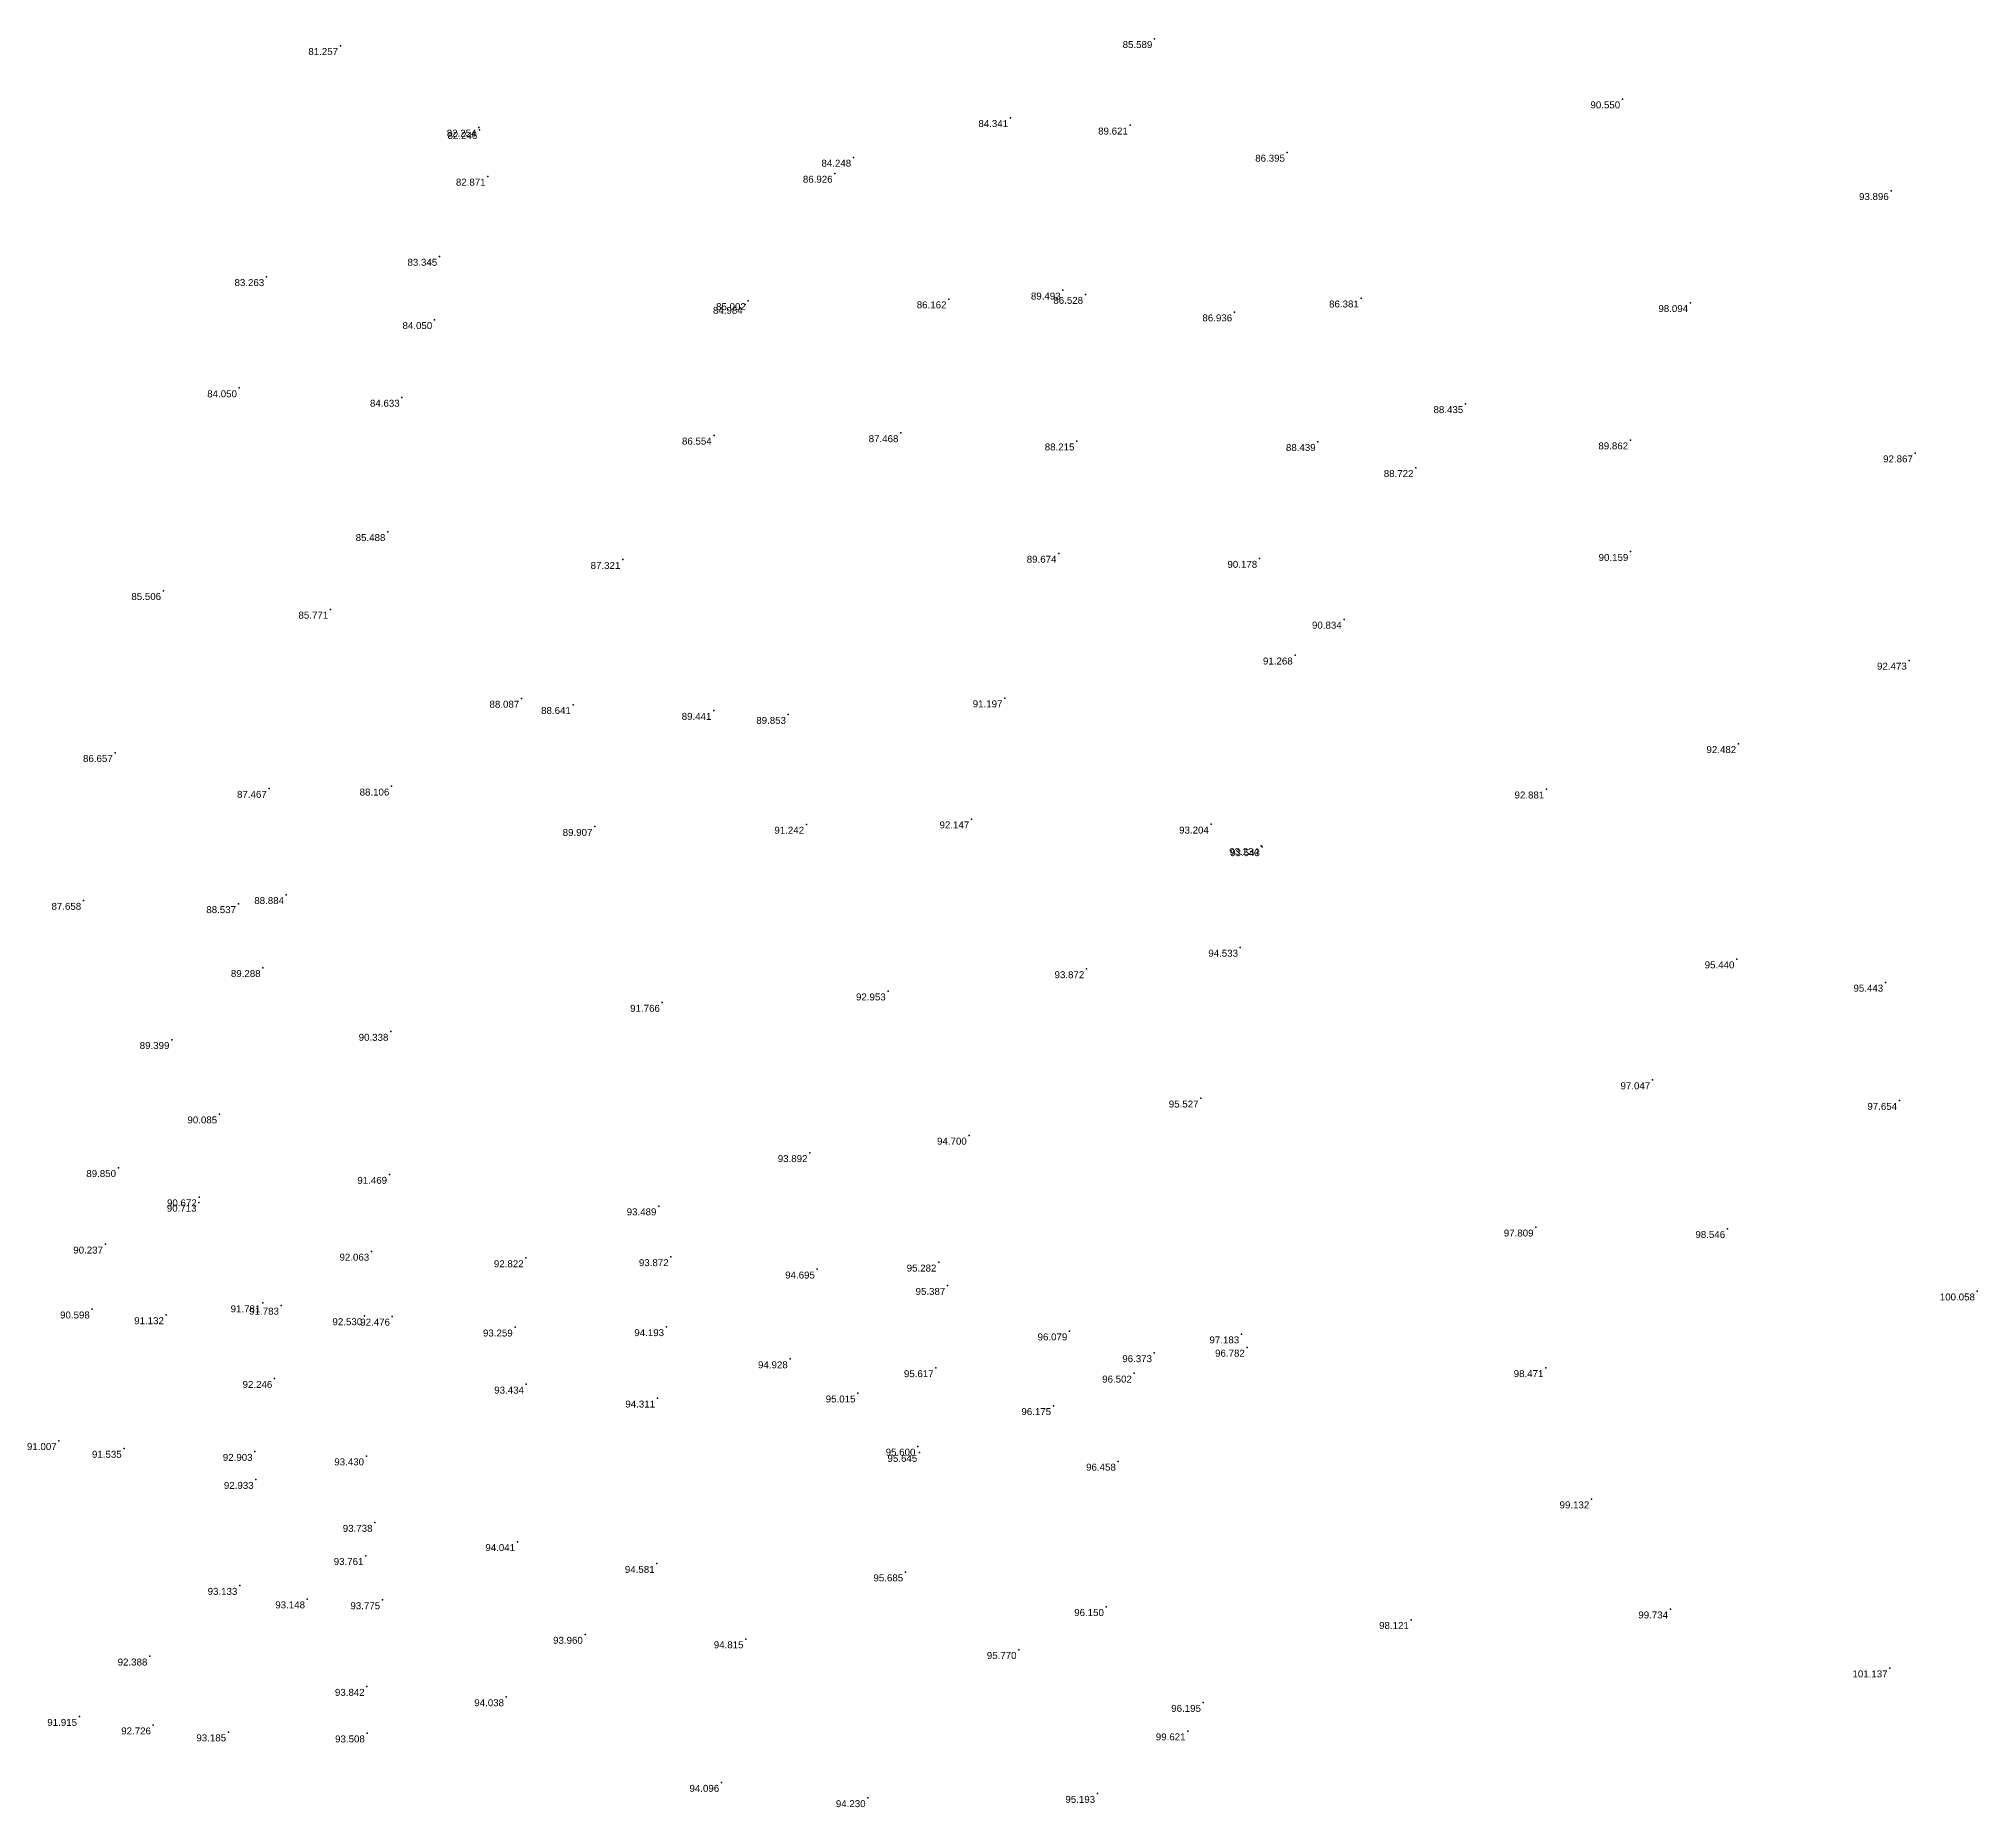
# Model space of a CAD drawing. Header units: millimetres. Extents: x 706139 to 707011, y 753722 to 954403.
# Drawn here: x 706450.9 to 706534.6, y 953959.1 to 954035.4 of the extents above; entities that cross this region are included whole.
import ezdxf
from ezdxf.enums import TextEntityAlignment as Align

# ---------------------------------------------------------------- set-up
doc = ezdxf.new("R2010")
doc.units = ezdxf.units.MM
doc.linetypes.add('SOLID_LINE', pattern=[0])
doc.layers.add('Height', color=7, linetype='Continuous')
doc.styles.get("Standard").update_dxf_attribs({"font": 'arial.ttf'})

msp = doc.modelspace()

# ---------------------------------------------------------------- linework, layer by layer
at = {"color": 0, "linetype": 'SOLID_LINE'}
for p in [(706463.9338, 954035.0725, 81.2575), (706463.9338, 954035.0725, 81.2575), (706463.9338, 954035.0725, 81.2575), (706499.0636, 954035.374, 85.5892), (706499.0636, 954035.374, 85.5892), (706499.0636, 954035.374, 85.5892), (706519.2466, 954032.7719, 90.5496), (706519.2466, 954032.7719, 90.5496), (706519.2466, 954032.7719, 90.5496), (706492.8416, 954031.9642, 84.3406), (706492.8416, 954031.9642, 84.3406), (706492.8416, 954031.9642, 84.3406), (706469.9053, 954031.5528, 82.2544), (706469.9053, 954031.5528, 82.2544), (706469.9053, 954031.5528, 82.2544), (706469.9392, 954031.4506, 82.2457), (706469.9392, 954031.4506, 82.2457), (706469.9392, 954031.4506, 82.2457), (706498.0067, 954031.642, 89.6215), (706498.0067, 954031.642, 89.6215), (706498.0067, 954031.642, 89.6215), (706486.0703, 954030.2553, 84.2478), (706486.0703, 954030.2553, 84.2478), (706486.0703, 954030.2553, 84.2478), (706504.7832, 954030.4714, 86.3955), (706504.7832, 954030.4714, 86.3955), (706504.7832, 954030.4714, 86.3955), (706470.299, 954029.4375, 82.8708), (706470.299, 954029.4375, 82.8708), (706470.299, 954029.4375, 82.8708), (706485.2694, 954029.5639, 86.9257), (706485.2694, 954029.5639, 86.9257), (706485.2694, 954029.5639, 86.9257), (706530.8328, 954028.8176, 93.8961), (706530.8328, 954028.8176, 93.8961), (706530.8328, 954028.8176, 93.8961), (706468.2111, 954025.981, 83.3453), (706468.2111, 954025.981, 83.3453), (706468.2111, 954025.981, 83.3453), (706460.7495, 954025.1052, 83.2629), (706460.7495, 954025.1052, 83.2629), (706460.7495, 954025.1052, 83.2629), (706490.182, 954024.1441, 86.1617), (706490.182, 954024.1441, 86.1617), (706490.182, 954024.1441, 86.1617), (706495.1057, 954024.5233, 89.4928), (706495.1057, 954024.5233, 89.4928), (706495.1057, 954024.5233, 89.4928), (706496.0748, 954024.3389, 86.5278), (706496.0748, 954024.3389, 86.5278), (706496.0748, 954024.3389, 86.5278), (706507.9696, 954024.1824, 86.3813), (706507.9696, 954024.1824, 86.3813), (706507.9696, 954024.1824, 86.3813), (706481.3911, 954023.9072, 84.9841), (706481.3911, 954023.9072, 84.9841), (706481.3911, 954023.9072, 84.9841), (706481.524, 954024.0682, 85.002), (706481.524, 954024.0682, 85.002), (706481.524, 954024.0682, 85.002), (706502.5063, 954023.5821, 86.9355), (706502.5063, 954023.5821, 86.9355), (706502.5063, 954023.5821, 86.9355), (706522.1763, 954023.9849, 98.0945), (706522.1763, 954023.9849, 98.0945), (706522.1763, 954023.9849, 98.0945), (706467.9971, 954023.2519, 84.0502), (706467.9971, 954023.2519, 84.0502), (706467.9971, 954023.2519, 84.0502), (706459.5719, 954020.3085, 84.0496), (706459.5719, 954020.3085, 84.0496), (706459.5719, 954020.3085, 84.0496), (706466.5922, 954019.8997, 84.6327), (706466.5922, 954019.8997, 84.6327), (706466.5922, 954019.8997, 84.6327), (706512.4761, 954019.6246, 88.435), (706512.4761, 954019.6246, 88.435), (706512.4761, 954019.6246, 88.435), (706488.1079, 954018.3722, 87.4676), (706488.1079, 954018.3722, 87.4676), (706488.1079, 954018.3722, 87.4676), (706480.0529, 954018.2658, 86.5543), (706480.0529, 954018.2658, 86.5543), (706480.0529, 954018.2658, 86.5543), (706495.7041, 954018.0144, 88.2153), (706495.7041, 954018.0144, 88.2153), (706495.7041, 954018.0144, 88.2153), (706506.1084, 954017.9908, 88.4385), (706506.1084, 954017.9908, 88.4385), (706506.1084, 954017.9908, 88.4385), (706519.5886, 954018.0594, 89.8623), (706519.5886, 954018.0594, 89.8623), (706519.5886, 954018.0594, 89.8623), (706531.8731, 954017.4987, 92.8673), (706531.8731, 954017.4987, 92.8673), (706531.8731, 954017.4987, 92.8673), (706510.329, 954016.8665, 88.7222), (706510.329, 954016.8665, 88.7222), (706510.329, 954016.8665, 88.7222), (706465.9754, 954014.104, 85.4883), (706465.9754, 954014.104, 85.4883), (706465.9754, 954014.104, 85.4883), (706476.1128, 954012.9033, 87.3209), (706476.1128, 954012.9033, 87.3209), (706476.1128, 954012.9033, 87.3209), (706494.9265, 954013.17, 89.6745), (706494.9265, 954013.17, 89.6745), (706494.9265, 954013.17, 89.6745), (706503.5862, 954012.9502, 90.1784), (706503.5862, 954012.9502, 90.1784), (706503.5862, 954012.9502, 90.1784), (706519.5983, 954013.2476, 90.1594), (706519.5983, 954013.2476, 90.1594), (706519.5983, 954013.2476, 90.1594), (706456.2986, 954011.5647, 85.5064), (706456.2986, 954011.5647, 85.5064), (706456.2986, 954011.5647, 85.5064), (706463.5082, 954010.758, 85.7707), (706463.5082, 954010.758, 85.7707), (706463.5082, 954010.758, 85.7707), (706507.232, 954010.3247, 90.8343), (706507.232, 954010.3247, 90.8343), (706507.232, 954010.3247, 90.8343), (706505.1185, 954008.7797, 91.2682), (706505.1185, 954008.7797, 91.2682), (706505.1185, 954008.7797, 91.2682), (706531.6103, 954008.555, 92.4727), (706531.6103, 954008.555, 92.4727), (706531.6103, 954008.555, 92.4727), (706471.7506, 954006.916, 88.0874), (706471.7506, 954006.916, 88.0874), (706471.7506, 954006.916, 88.0874), (706473.9766, 954006.6463, 88.641), (706473.9766, 954006.6463, 88.641), (706473.9766, 954006.6463, 88.641), (706492.596, 954006.9328, 91.1965), (706492.596, 954006.9328, 91.1965), (706492.596, 954006.9328, 91.1965), (706480.0406, 954006.3922, 89.4408), (706480.0406, 954006.3922, 89.4408), (706480.0406, 954006.3922, 89.4408), (706483.2582, 954006.218, 89.8525), (706483.2582, 954006.218, 89.8525), (706483.2582, 954006.218, 89.8525), (706524.2519, 954004.9593, 92.4819), (706524.2519, 954004.9593, 92.4819), (706524.2519, 954004.9593, 92.4819), (706454.2138, 954004.5734, 86.6572), (706454.2138, 954004.5734, 86.6572), (706454.2138, 954004.5734, 86.6572), (706460.8587, 954003.0269, 87.4666), (706460.8587, 954003.0269, 87.4666), (706460.8587, 954003.0269, 87.4666), (706466.1457, 954003.127, 88.1065), (706466.1457, 954003.127, 88.1065), (706466.1457, 954003.127, 88.1065), (706515.9703, 954002.9997, 92.8814), (706515.9703, 954002.9997, 92.8814), (706515.9703, 954002.9997, 92.8814), (706491.1638, 954001.71, 92.1472), (706491.1638, 954001.71, 92.1472), (706491.1638, 954001.71, 92.1472), (706474.9062, 954001.3853, 89.9075), (706474.9062, 954001.3853, 89.9075), (706474.9062, 954001.3853, 89.9075), (706484.0392, 954001.4789, 91.2415), (706484.0392, 954001.4789, 91.2415), (706484.0392, 954001.4789, 91.2415), (706501.4991, 954001.4857, 93.2035), (706501.4991, 954001.4857, 93.2035), (706501.4991, 954001.4857, 93.2035), (706503.663, 954000.5581, 93.2339), (706503.663, 954000.5581, 93.2339), (706503.663, 954000.5581, 93.2339), (706503.7032, 954000.5124, 93.5427), (706503.7032, 954000.5124, 93.5427), (706503.7032, 954000.5124, 93.5427), (706461.6025, 953998.4458, 88.8841), (706461.6025, 953998.4458, 88.8841), (706461.6025, 953998.4458, 88.8841), (706452.8519, 953998.1967, 87.658), (706452.8519, 953998.1967, 87.658), (706452.8519, 953998.1967, 87.658), (706459.532, 953998.0549, 88.5371), (706459.532, 953998.0549, 88.5371), (706459.532, 953998.0549, 88.5371), (706502.7595, 953996.173, 94.5329), (706502.7595, 953996.173, 94.5329), (706502.7595, 953996.173, 94.5329), (706460.5926, 953995.2979, 89.2881), (706460.5926, 953995.2979, 89.2881), (706460.5926, 953995.2979, 89.2881), (706496.1262, 953995.2475, 93.8723), (706496.1262, 953995.2475, 93.8723), (706496.1262, 953995.2475, 93.8723), (706524.1743, 953995.6728, 95.4401), (706524.1743, 953995.6728, 95.4401), (706524.1743, 953995.6728, 95.4401), (706487.5615, 953994.2873, 92.9525), (706487.5615, 953994.2873, 92.9525), (706487.5615, 953994.2873, 92.9525), (706530.5926, 953994.6661, 95.4428), (706530.5926, 953994.6661, 95.4428), (706530.5926, 953994.6661, 95.4428), (706477.8178, 953993.7981, 91.7661), (706477.8178, 953993.7981, 91.7661), (706477.8178, 953993.7981, 91.7661), (706466.1051, 953992.5459, 90.338), (706466.1051, 953992.5459, 90.338), (706466.1051, 953992.5459, 90.338), (706456.659, 953992.1936, 89.3992), (706456.659, 953992.1936, 89.3992), (706456.659, 953992.1936, 89.3992), (706520.5422, 953990.4555, 97.0472), (706520.5422, 953990.4555, 97.0472), (706520.5422, 953990.4555, 97.0472), (706501.0563, 953989.6691, 95.527), (706501.0563, 953989.6691, 95.527), (706501.0563, 953989.6691, 95.527), (706531.1933, 953989.5677, 97.6537), (706531.1933, 953989.5677, 97.6537), (706531.1933, 953989.5677, 97.6537), (706458.7177, 953988.9825, 90.0845), (706458.7177, 953988.9825, 90.0845), (706458.7177, 953988.9825, 90.0845), (706491.0576, 953988.0661, 94.6998), (706491.0576, 953988.0661, 94.6998), (706491.0576, 953988.0661, 94.6998), (706454.3552, 953986.6693, 89.8498), (706454.3552, 953986.6693, 89.8498), (706454.3552, 953986.6693, 89.8498), (706484.186, 953987.3127, 93.8916), (706484.186, 953987.3127, 93.8916), (706484.186, 953987.3127, 93.8916), (706466.0484, 953986.3758, 91.4685), (706466.0484, 953986.3758, 91.4685), (706466.0484, 953986.3758, 91.4685), (706457.8285, 953985.1758, 90.713), (706457.8285, 953985.1758, 90.713), (706457.8285, 953985.1758, 90.713), (706457.8371, 953985.4037, 90.6718), (706457.8371, 953985.4037, 90.6718), (706457.8371, 953985.4037, 90.6718), (706477.6675, 953985.0168, 93.489), (706477.6675, 953985.0168, 93.489), (706477.6675, 953985.0168, 93.489), (706515.5077, 953984.1036, 97.8088), (706515.5077, 953984.1036, 97.8088), (706515.5077, 953984.1036, 97.8088), (706523.7739, 953984.0399, 98.546), (706523.7739, 953984.0399, 98.546), (706523.7739, 953984.0399, 98.546), (706453.7942, 953983.3678, 90.2371), (706453.7942, 953983.3678, 90.2371), (706453.7942, 953983.3678, 90.2371), (706465.2777, 953983.0623, 92.0629), (706465.2777, 953983.0623, 92.0629), (706465.2777, 953983.0623, 92.0629), (706471.9393, 953982.7768, 92.8216), (706471.9393, 953982.7768, 92.8216), (706471.9393, 953982.7768, 92.8216), (706478.1957, 953982.8249, 93.872), (706478.1957, 953982.8249, 93.872), (706478.1957, 953982.8249, 93.872), (706489.7472, 953982.5918, 95.282), (706489.7472, 953982.5918, 95.282), (706489.7472, 953982.5918, 95.282), (706484.5046, 953982.2898, 94.6945), (706484.5046, 953982.2898, 94.6945), (706484.5046, 953982.2898, 94.6945), (706490.1305, 953981.585, 95.3871), (706490.1305, 953981.585, 95.3871), (706490.1305, 953981.585, 95.3871), (706460.5819, 953980.8354, 91.7813), (706460.5819, 953980.8354, 91.7813), (706460.5819, 953980.8354, 91.7813), (706461.3826, 953980.7337, 91.7834), (706461.3826, 953980.7337, 91.7834), (706461.3826, 953980.7337, 91.7834), (706534.5503, 953981.3446, 100.0582), (706534.5503, 953981.3446, 100.0582), (706534.5503, 953981.3446, 100.0582), (706453.2234, 953980.5672, 90.5982), (706453.2234, 953980.5672, 90.5982), (706453.2234, 953980.5672, 90.5982), (706456.4201, 953980.3209, 91.1324), (706456.4201, 953980.3209, 91.1324), (706456.4201, 953980.3209, 91.1324), (706464.9759, 953980.2777, 92.5302), (706464.9759, 953980.2777, 92.5302), (706464.9759, 953980.2777, 92.5302), (706466.1742, 953980.2574, 92.4756), (706466.1742, 953980.2574, 92.4756), (706466.1742, 953980.2574, 92.4756), (706471.4683, 953979.79, 93.2593), (706471.4683, 953979.79, 93.2593), (706471.4683, 953979.79, 93.2593), (706477.9976, 953979.8057, 94.1926), (706477.9976, 953979.8057, 94.1926), (706477.9976, 953979.8057, 94.1926), (706495.3942, 953979.6223, 96.0787), (706495.3942, 953979.6223, 96.0787), (706495.3942, 953979.6223, 96.0787), (706502.8112, 953979.4921, 97.1831), (706502.8112, 953979.4921, 97.1831), (706502.8112, 953979.4921, 97.1831), (706483.3347, 953978.4191, 94.9279), (706483.3347, 953978.4191, 94.9279), (706483.3347, 953978.4191, 94.9279), (706499.0486, 953978.6823, 96.373), (706499.0486, 953978.6823, 96.373), (706499.0486, 953978.6823, 96.373), (706503.0528, 953978.9183, 96.7825), (706503.0528, 953978.9183, 96.7825), (706503.0528, 953978.9183, 96.7825), (706461.0979, 953977.5712, 92.2464), (706461.0979, 953977.5712, 92.2464), (706461.0979, 953977.5712, 92.2464), (706471.9545, 953977.3263, 93.4336), (706471.9545, 953977.3263, 93.4336), (706471.9545, 953977.3263, 93.4336), (706489.6279, 953978.0353, 95.6168), (706489.6279, 953978.0353, 95.6168), (706489.6279, 953978.0353, 95.6168), (706498.1819, 953977.801, 96.5025), (706498.1819, 953977.801, 96.5025), (706498.1819, 953977.801, 96.5025), (706515.936, 953978.039, 98.471), (706515.936, 953978.039, 98.471), (706477.6108, 953976.7248, 94.3112), (706477.6108, 953976.7248, 94.3112), (706477.6108, 953976.7248, 94.3112), (706486.2551, 953976.9441, 95.0149), (706486.2551, 953976.9441, 95.0149), (706486.2551, 953976.9441, 95.0149), (706494.6963, 953976.3997, 96.1749), (706494.6963, 953976.3997, 96.1749), (706494.6963, 953976.3997, 96.1749), (706451.7951, 953974.8931, 91.0073), (706451.7951, 953974.8931, 91.0073), (706451.7951, 953974.8931, 91.0073), (706454.5997, 953974.5576, 91.5348), (706454.5997, 953974.5576, 91.5348), (706454.5997, 953974.5576, 91.5348), (706460.2446, 953974.425, 92.9034), (706460.2446, 953974.425, 92.9034), (706460.2446, 953974.425, 92.9034), (706465.0546, 953974.2315, 93.4296), (706465.0546, 953974.2315, 93.4296), (706465.0546, 953974.2315, 93.4296), (706488.8413, 953974.6496, 95.5997), (706488.8413, 953974.6496, 95.5997), (706488.8413, 953974.6496, 95.5997), (706488.9201, 953974.3819, 95.6451), (706488.9201, 953974.3819, 95.6451), (706488.9201, 953974.3819, 95.6451), (706497.4886, 953974.0027, 96.4579), (706497.4886, 953974.0027, 96.4579), (706497.4886, 953974.0027, 96.4579), (706460.2914, 953973.216, 92.933), (706460.2914, 953973.216, 92.933), (706460.2914, 953973.216, 92.933), (706517.914, 953972.375, 99.132), (706517.914, 953972.375, 99.132), (706465.4197, 953971.3635, 93.7376), (706465.4197, 953971.3635, 93.7376), (706465.4197, 953971.3635, 93.7376), (706465.029, 953969.9336, 93.7607), (706465.029, 953969.9336, 93.7607), (706465.029, 953969.9336, 93.7607), (706471.5699, 953970.5324, 94.0409), (706471.5699, 953970.5324, 94.0409), (706471.5699, 953970.5324, 94.0409), (706477.5906, 953969.5927, 94.5811), (706477.5906, 953969.5927, 94.5811), (706477.5906, 953969.5927, 94.5811), (706488.3133, 953969.2269, 95.6845), (706488.3133, 953969.2269, 95.6845), (706488.3133, 953969.2269, 95.6845), (706459.5898, 953968.6454, 93.1333), (706459.5898, 953968.6454, 93.1333), (706459.5898, 953968.6454, 93.1333), (706462.5086, 953968.0623, 93.1477), (706462.5086, 953968.0623, 93.1477), (706462.5086, 953968.0623, 93.1477), (706465.7505, 953968.0244, 93.7755), (706465.7505, 953968.0244, 93.7755), (706465.7505, 953968.0244, 93.7755), (706496.9745, 953967.7319, 96.1505), (706496.9745, 953967.7319, 96.1505), (706496.9745, 953967.7319, 96.1505), (706521.3126, 953967.6272, 99.7337), (706521.3126, 953967.6272, 99.7337), (706521.3126, 953967.6272, 99.7337), (706474.4927, 953966.533, 93.9595), (706474.4927, 953966.533, 93.9595), (706474.4927, 953966.533, 93.9595), (706510.1288, 953967.1731, 98.1212), (706510.1288, 953967.1731, 98.1212), (706510.1288, 953967.1731, 98.1212), (706481.4253, 953966.3391, 94.8154), (706481.4253, 953966.3391, 94.8154), (706481.4253, 953966.3391, 94.8154), (706493.2048, 953965.8788, 95.7699), (706493.2048, 953965.8788, 95.7699), (706493.2048, 953965.8788, 95.7699), (706455.7078, 953965.596, 92.3883), (706455.7078, 953965.596, 92.3883), (706455.7078, 953965.596, 92.3883), (706530.7822, 953965.0834, 101.1371), (706530.7822, 953965.0834, 101.1371), (706530.7822, 953965.0834, 101.1371), (706465.081, 953964.2877, 93.8423), (706465.081, 953964.2877, 93.8423), (706465.081, 953964.2877, 93.8423), (706471.0916, 953963.8406, 94.0378), (706471.0916, 953963.8406, 94.0378), (706471.0916, 953963.8406, 94.0378), (706501.1608, 953963.5966, 96.1954), (706501.1608, 953963.5966, 96.1954), (706501.1608, 953963.5966, 96.1954), (706452.6729, 953962.9918, 91.9148), (706452.6729, 953962.9918, 91.9148), (706452.6729, 953962.9918, 91.9148), (706455.8618, 953962.6232, 92.7263), (706455.8618, 953962.6232, 92.7263), (706455.8618, 953962.6232, 92.7263), (706459.1044, 953962.3236, 93.1851), (706459.1044, 953962.3236, 93.1851), (706459.1044, 953962.3236, 93.1851), (706465.0887, 953962.2775, 93.5084), (706465.0887, 953962.2775, 93.5084), (706465.0887, 953962.2775, 93.5084), (706500.4949, 953962.3671, 99.6207), (706500.4949, 953962.3671, 99.6207), (706500.4949, 953962.3671, 99.6207), (706480.3764, 953960.1459, 94.0956), (706480.3764, 953960.1459, 94.0956), (706480.3764, 953960.1459, 94.0956), (706486.6927, 953959.4863, 94.2298), (706486.6927, 953959.4863, 94.2298), (706486.6927, 953959.4863, 94.2298), (706496.5939, 953959.6715, 95.1926), (706496.5939, 953959.6715, 95.1926), (706496.5939, 953959.6715, 95.1926)]:
    msp.add_point(p, dxfattribs=at)

# ---------------------------------------------------------------- texts
at = {"layer": 'Height', "color": 4, "linetype": 'SOLID_LINE'}
for s, p in [('85.589', (706498.9636, 954035.274, 85.5892)), ('85.589', (706498.9636, 954035.274, 85.5892)), ('85.589', (706498.9636, 954035.274, 85.5892)), ('81.257', (706463.8338, 954034.9725, 81.2575)), ('81.257', (706463.8338, 954034.9725, 81.2575)), ('81.257', (706463.8338, 954034.9725, 81.2575)), ('90.550', (706519.1466, 954032.6719, 90.5496)), ('90.550', (706519.1466, 954032.6719, 90.5496)), ('90.550', (706519.1466, 954032.6719, 90.5496)), ('84.341', (706492.7416, 954031.8642, 84.3406)), ('84.341', (706492.7416, 954031.8642, 84.3406)), ('84.341', (706492.7416, 954031.8642, 84.3406)), ('82.254', (706469.8053, 954031.4528, 82.2544)), ('82.254', (706469.8053, 954031.4528, 82.2544)), ('82.254', (706469.8053, 954031.4528, 82.2544)), ('82.246', (706469.8392, 954031.3506, 82.2457)), ('82.246', (706469.8392, 954031.3506, 82.2457)), ('82.246', (706469.8392, 954031.3506, 82.2457)), ('89.621', (706497.9067, 954031.542, 89.6215)), ('89.621', (706497.9067, 954031.542, 89.6215)), ('89.621', (706497.9067, 954031.542, 89.6215)), ('84.248', (706485.9703, 954030.1553, 84.2478)), ('84.248', (706485.9703, 954030.1553, 84.2478)), ('84.248', (706485.9703, 954030.1553, 84.2478)), ('86.395', (706504.6832, 954030.3714, 86.3955)), ('86.395', (706504.6832, 954030.3714, 86.3955)), ('86.395', (706504.6832, 954030.3714, 86.3955)), ('82.871', (706470.199, 954029.3375, 82.8708)), ('82.871', (706470.199, 954029.3375, 82.8708)), ('82.871', (706470.199, 954029.3375, 82.8708)), ('86.926', (706485.1694, 954029.4639, 86.9257)), ('86.926', (706485.1694, 954029.4639, 86.9257)), ('86.926', (706485.1694, 954029.4639, 86.9257)), ('93.896', (706530.7328, 954028.7176, 93.8961)), ('93.896', (706530.7328, 954028.7176, 93.8961)), ('93.896', (706530.7328, 954028.7176, 93.8961)), ('83.345', (706468.1111, 954025.881, 83.3453)), ('83.345', (706468.1111, 954025.881, 83.3453)), ('83.345', (706468.1111, 954025.881, 83.3453)), ('83.263', (706460.6495, 954025.0052, 83.2629)), ('83.263', (706460.6495, 954025.0052, 83.2629)), ('83.263', (706460.6495, 954025.0052, 83.2629)), ('89.493', (706495.0057, 954024.4233, 89.4928)), ('89.493', (706495.0057, 954024.4233, 89.4928)), ('89.493', (706495.0057, 954024.4233, 89.4928)), ('86.528', (706495.9748, 954024.2389, 86.5278)), ('86.528', (706495.9748, 954024.2389, 86.5278)), ('86.528', (706495.9748, 954024.2389, 86.5278)), ('84.984', (706481.2911, 954023.8072, 84.9841)), ('84.984', (706481.2911, 954023.8072, 84.9841)), ('84.984', (706481.2911, 954023.8072, 84.9841)), ('85.002', (706481.424, 954023.9682, 85.002)), ('85.002', (706481.424, 954023.9682, 85.002)), ('85.002', (706481.424, 954023.9682, 85.002)), ('86.162', (706490.082, 954024.0441, 86.1617)), ('86.162', (706490.082, 954024.0441, 86.1617)), ('86.162', (706490.082, 954024.0441, 86.1617)), ('86.936', (706502.4063, 954023.4821, 86.9355)), ('86.936', (706502.4063, 954023.4821, 86.9355)), ('86.936', (706502.4063, 954023.4821, 86.9355)), ('86.381', (706507.8696, 954024.0824, 86.3813)), ('86.381', (706507.8696, 954024.0824, 86.3813)), ('86.381', (706507.8696, 954024.0824, 86.3813)), ('98.094', (706522.0763, 954023.8849, 98.0945)), ('98.094', (706522.0763, 954023.8849, 98.0945)), ('98.094', (706522.0763, 954023.8849, 98.0945)), ('84.050', (706467.8971, 954023.1519, 84.0502)), ('84.050', (706467.8971, 954023.1519, 84.0502)), ('84.050', (706467.8971, 954023.1519, 84.0502)), ('84.050', (706459.4719, 954020.2085, 84.0496)), ('84.050', (706459.4719, 954020.2085, 84.0496)), ('84.050', (706459.4719, 954020.2085, 84.0496)), ('84.633', (706466.4922, 954019.7997, 84.6327)), ('84.633', (706466.4922, 954019.7997, 84.6327)), ('84.633', (706466.4922, 954019.7997, 84.6327)), ('88.435', (706512.3761, 954019.5246, 88.435)), ('88.435', (706512.3761, 954019.5246, 88.435)), ('88.435', (706512.3761, 954019.5246, 88.435)), ('86.554', (706479.9529, 954018.1658, 86.5543)), ('86.554', (706479.9529, 954018.1658, 86.5543)), ('86.554', (706479.9529, 954018.1658, 86.5543)), ('87.468', (706488.0079, 954018.2722, 87.4676)), ('87.468', (706488.0079, 954018.2722, 87.4676)), ('87.468', (706488.0079, 954018.2722, 87.4676)), ('88.215', (706495.6041, 954017.9144, 88.2153)), ('88.215', (706495.6041, 954017.9144, 88.2153)), ('88.215', (706495.6041, 954017.9144, 88.2153)), ('88.439', (706506.0084, 954017.8908, 88.4385)), ('88.439', (706506.0084, 954017.8908, 88.4385)), ('88.439', (706506.0084, 954017.8908, 88.4385)), ('89.862', (706519.4886, 954017.9594, 89.8623)), ('89.862', (706519.4886, 954017.9594, 89.8623)), ('89.862', (706519.4886, 954017.9594, 89.8623)), ('88.722', (706510.229, 954016.7665, 88.7222)), ('88.722', (706510.229, 954016.7665, 88.7222)), ('88.722', (706510.229, 954016.7665, 88.7222)), ('92.867', (706531.7731, 954017.3987, 92.8673)), ('92.867', (706531.7731, 954017.3987, 92.8673)), ('92.867', (706531.7731, 954017.3987, 92.8673)), ('85.488', (706465.8754, 954014.004, 85.4883)), ('85.488', (706465.8754, 954014.004, 85.4883)), ('85.488', (706465.8754, 954014.004, 85.4883)), ('87.321', (706476.0128, 954012.8033, 87.3209)), ('87.321', (706476.0128, 954012.8033, 87.3209)), ('87.321', (706476.0128, 954012.8033, 87.3209)), ('89.674', (706494.8265, 954013.07, 89.6745)), ('89.674', (706494.8265, 954013.07, 89.6745)), ('89.674', (706494.8265, 954013.07, 89.6745)), ('90.178', (706503.4862, 954012.8502, 90.1784)), ('90.178', (706503.4862, 954012.8502, 90.1784)), ('90.178', (706503.4862, 954012.8502, 90.1784)), ('90.159', (706519.4983, 954013.1476, 90.1594)), ('90.159', (706519.4983, 954013.1476, 90.1594)), ('90.159', (706519.4983, 954013.1476, 90.1594)), ('85.506', (706456.1986, 954011.4647, 85.5064)), ('85.506', (706456.1986, 954011.4647, 85.5064)), ('85.506', (706456.1986, 954011.4647, 85.5064)), ('85.771', (706463.4082, 954010.658, 85.7707)), ('85.771', (706463.4082, 954010.658, 85.7707)), ('85.771', (706463.4082, 954010.658, 85.7707)), ('90.834', (706507.132, 954010.2247, 90.8343)), ('90.834', (706507.132, 954010.2247, 90.8343)), ('90.834', (706507.132, 954010.2247, 90.8343)), ('91.268', (706505.0185, 954008.6797, 91.2682)), ('91.268', (706505.0185, 954008.6797, 91.2682)), ('91.268', (706505.0185, 954008.6797, 91.2682)), ('92.473', (706531.5103, 954008.455, 92.4727)), ('92.473', (706531.5103, 954008.455, 92.4727)), ('92.473', (706531.5103, 954008.455, 92.4727)), ('88.087', (706471.6506, 954006.816, 88.0874)), ('88.087', (706471.6506, 954006.816, 88.0874)), ('88.087', (706471.6506, 954006.816, 88.0874)), ('91.197', (706492.496, 954006.8328, 91.1965)), ('91.197', (706492.496, 954006.8328, 91.1965)), ('91.197', (706492.496, 954006.8328, 91.1965)), ('88.641', (706473.8766, 954006.5463, 88.641)), ('88.641', (706473.8766, 954006.5463, 88.641)), ('88.641', (706473.8766, 954006.5463, 88.641)), ('89.441', (706479.9406, 954006.2922, 89.4408)), ('89.441', (706479.9406, 954006.2922, 89.4408)), ('89.441', (706479.9406, 954006.2922, 89.4408)), ('89.853', (706483.1582, 954006.118, 89.8525)), ('89.853', (706483.1582, 954006.118, 89.8525)), ('89.853', (706483.1582, 954006.118, 89.8525)), ('86.657', (706454.1138, 954004.4734, 86.6572)), ('86.657', (706454.1138, 954004.4734, 86.6572)), ('86.657', (706454.1138, 954004.4734, 86.6572)), ('92.482', (706524.1519, 954004.8593, 92.4819)), ('92.482', (706524.1519, 954004.8593, 92.4819)), ('92.482', (706524.1519, 954004.8593, 92.4819)), ('87.467', (706460.7587, 954002.9269, 87.4666)), ('87.467', (706460.7587, 954002.9269, 87.4666)), ('87.467', (706460.7587, 954002.9269, 87.4666)), ('88.106', (706466.0457, 954003.027, 88.1065)), ('88.106', (706466.0457, 954003.027, 88.1065)), ('88.106', (706466.0457, 954003.027, 88.1065)), ('92.881', (706515.8703, 954002.8997, 92.8814)), ('92.881', (706515.8703, 954002.8997, 92.8814)), ('92.881', (706515.8703, 954002.8997, 92.8814)), ('92.147', (706491.0638, 954001.61, 92.1472)), ('92.147', (706491.0638, 954001.61, 92.1472)), ('92.147', (706491.0638, 954001.61, 92.1472)), ('89.907', (706474.8062, 954001.2853, 89.9075)), ('89.907', (706474.8062, 954001.2853, 89.9075)), ('89.907', (706474.8062, 954001.2853, 89.9075)), ('91.242', (706483.9392, 954001.3789, 91.2415)), ('91.242', (706483.9392, 954001.3789, 91.2415)), ('91.242', (706483.9392, 954001.3789, 91.2415)), ('93.204', (706501.3991, 954001.3857, 93.2035)), ('93.204', (706501.3991, 954001.3857, 93.2035)), ('93.204', (706501.3991, 954001.3857, 93.2035)), ('93.234', (706503.563, 954000.4581, 93.2339)), ('93.234', (706503.563, 954000.4581, 93.2339)), ('93.234', (706503.563, 954000.4581, 93.2339)), ('93.543', (706503.6032, 954000.4124, 93.5427)), ('93.543', (706503.6032, 954000.4124, 93.5427)), ('93.543', (706503.6032, 954000.4124, 93.5427)), ('88.884', (706461.5025, 953998.3458, 88.8841)), ('88.884', (706461.5025, 953998.3458, 88.8841)), ('88.884', (706461.5025, 953998.3458, 88.8841)), ('87.658', (706452.7519, 953998.0967, 87.658)), ('87.658', (706452.7519, 953998.0967, 87.658)), ('87.658', (706452.7519, 953998.0967, 87.658)), ('88.537', (706459.432, 953997.9549, 88.5371)), ('88.537', (706459.432, 953997.9549, 88.5371)), ('88.537', (706459.432, 953997.9549, 88.5371)), ('94.533', (706502.6595, 953996.073, 94.5329)), ('94.533', (706502.6595, 953996.073, 94.5329)), ('94.533', (706502.6595, 953996.073, 94.5329)), ('89.288', (706460.4926, 953995.1979, 89.2881)), ('89.288', (706460.4926, 953995.1979, 89.2881)), ('89.288', (706460.4926, 953995.1979, 89.2881)), ('93.872', (706496.0262, 953995.1475, 93.8723)), ('93.872', (706496.0262, 953995.1475, 93.8723)), ('93.872', (706496.0262, 953995.1475, 93.8723)), ('95.440', (706524.0743, 953995.5728, 95.4401)), ('95.440', (706524.0743, 953995.5728, 95.4401)), ('95.440', (706524.0743, 953995.5728, 95.4401)), ('92.953', (706487.4615, 953994.1873, 92.9525)), ('92.953', (706487.4615, 953994.1873, 92.9525)), ('92.953', (706487.4615, 953994.1873, 92.9525)), ('95.443', (706530.4926, 953994.5661, 95.4428)), ('95.443', (706530.4926, 953994.5661, 95.4428)), ('95.443', (706530.4926, 953994.5661, 95.4428)), ('91.766', (706477.7178, 953993.6981, 91.7661)), ('91.766', (706477.7178, 953993.6981, 91.7661)), ('91.766', (706477.7178, 953993.6981, 91.7661)), ('90.338', (706466.0051, 953992.4459, 90.338)), ('90.338', (706466.0051, 953992.4459, 90.338)), ('90.338', (706466.0051, 953992.4459, 90.338)), ('89.399', (706456.559, 953992.0936, 89.3992)), ('89.399', (706456.559, 953992.0936, 89.3992)), ('89.399', (706456.559, 953992.0936, 89.3992)), ('97.047', (706520.4422, 953990.3555, 97.0472)), ('97.047', (706520.4422, 953990.3555, 97.0472)), ('97.047', (706520.4422, 953990.3555, 97.0472)), ('95.527', (706500.9563, 953989.5691, 95.527)), ('95.527', (706500.9563, 953989.5691, 95.527)), ('95.527', (706500.9563, 953989.5691, 95.527)), ('97.654', (706531.0933, 953989.4677, 97.6537)), ('97.654', (706531.0933, 953989.4677, 97.6537)), ('97.654', (706531.0933, 953989.4677, 97.6537)), ('90.085', (706458.6177, 953988.8825, 90.0845)), ('90.085', (706458.6177, 953988.8825, 90.0845)), ('90.085', (706458.6177, 953988.8825, 90.0845)), ('94.700', (706490.9576, 953987.9661, 94.6998)), ('94.700', (706490.9576, 953987.9661, 94.6998)), ('94.700', (706490.9576, 953987.9661, 94.6998)), ('89.850', (706454.2552, 953986.5693, 89.8498)), ('89.850', (706454.2552, 953986.5693, 89.8498)), ('89.850', (706454.2552, 953986.5693, 89.8498)), ('93.892', (706484.086, 953987.2127, 93.8916)), ('93.892', (706484.086, 953987.2127, 93.8916)), ('93.892', (706484.086, 953987.2127, 93.8916)), ('91.469', (706465.9484, 953986.2758, 91.4685)), ('91.469', (706465.9484, 953986.2758, 91.4685)), ('91.469', (706465.9484, 953986.2758, 91.4685)), ('90.713', (706457.7285, 953985.0758, 90.713)), ('90.713', (706457.7285, 953985.0758, 90.713)), ('90.713', (706457.7285, 953985.0758, 90.713)), ('90.672', (706457.7371, 953985.3037, 90.6718)), ('90.672', (706457.7371, 953985.3037, 90.6718)), ('90.672', (706457.7371, 953985.3037, 90.6718)), ('93.489', (706477.5675, 953984.9168, 93.489)), ('93.489', (706477.5675, 953984.9168, 93.489)), ('93.489', (706477.5675, 953984.9168, 93.489)), ('97.809', (706515.4077, 953984.0036, 97.8088)), ('97.809', (706515.4077, 953984.0036, 97.8088)), ('97.809', (706515.4077, 953984.0036, 97.8088)), ('90.237', (706453.6942, 953983.2678, 90.2371)), ('90.237', (706453.6942, 953983.2678, 90.2371)), ('90.237', (706453.6942, 953983.2678, 90.2371)), ('98.546', (706523.6739, 953983.9399, 98.546)), ('98.546', (706523.6739, 953983.9399, 98.546)), ('98.546', (706523.6739, 953983.9399, 98.546)), ('92.063', (706465.1777, 953982.9623, 92.0629)), ('92.063', (706465.1777, 953982.9623, 92.0629)), ('92.063', (706465.1777, 953982.9623, 92.0629)), ('92.822', (706471.8393, 953982.6768, 92.8216)), ('92.822', (706471.8393, 953982.6768, 92.8216)), ('92.822', (706471.8393, 953982.6768, 92.8216)), ('93.872', (706478.0957, 953982.7249, 93.872)), ('93.872', (706478.0957, 953982.7249, 93.872)), ('93.872', (706478.0957, 953982.7249, 93.872)), ('95.282', (706489.6472, 953982.4918, 95.282)), ('95.282', (706489.6472, 953982.4918, 95.282)), ('95.282', (706489.6472, 953982.4918, 95.282)), ('94.695', (706484.4046, 953982.1898, 94.6945)), ('94.695', (706484.4046, 953982.1898, 94.6945)), ('94.695', (706484.4046, 953982.1898, 94.6945)), ('95.387', (706490.0305, 953981.485, 95.3871)), ('95.387', (706490.0305, 953981.485, 95.3871)), ('95.387', (706490.0305, 953981.485, 95.3871)), ('91.781', (706460.4819, 953980.7354, 91.7813)), ('91.781', (706460.4819, 953980.7354, 91.7813)), ('91.781', (706460.4819, 953980.7354, 91.7813)), ('100.058', (706534.4503, 953981.2446, 100.0582)), ('100.058', (706534.4503, 953981.2446, 100.0582)), ('100.058', (706534.4503, 953981.2446, 100.0582)), ('90.598', (706453.1234, 953980.4672, 90.5982)), ('90.598', (706453.1234, 953980.4672, 90.5982)), ('90.598', (706453.1234, 953980.4672, 90.5982)), ('91.132', (706456.3201, 953980.2209, 91.1324)), ('91.132', (706456.3201, 953980.2209, 91.1324)), ('91.132', (706456.3201, 953980.2209, 91.1324)), ('91.783', (706461.2826, 953980.6337, 91.7834)), ('91.783', (706461.2826, 953980.6337, 91.7834)), ('91.783', (706461.2826, 953980.6337, 91.7834)), ('92.530', (706464.8759, 953980.1777, 92.5302)), ('92.530', (706464.8759, 953980.1777, 92.5302)), ('92.530', (706464.8759, 953980.1777, 92.5302)), ('92.476', (706466.0742, 953980.1574, 92.4756)), ('92.476', (706466.0742, 953980.1574, 92.4756)), ('92.476', (706466.0742, 953980.1574, 92.4756)), ('93.259', (706471.3683, 953979.69, 93.2593)), ('93.259', (706471.3683, 953979.69, 93.2593)), ('93.259', (706471.3683, 953979.69, 93.2593)), ('94.193', (706477.8976, 953979.7057, 94.1926)), ('94.193', (706477.8976, 953979.7057, 94.1926)), ('94.193', (706477.8976, 953979.7057, 94.1926)), ('96.079', (706495.2942, 953979.5223, 96.0787)), ('96.079', (706495.2942, 953979.5223, 96.0787)), ('96.079', (706495.2942, 953979.5223, 96.0787)), ('97.183', (706502.7112, 953979.3921, 97.1831)), ('97.183', (706502.7112, 953979.3921, 97.1831)), ('97.183', (706502.7112, 953979.3921, 97.1831)), ('94.928', (706483.2347, 953978.3191, 94.9279)), ('94.928', (706483.2347, 953978.3191, 94.9279)), ('94.928', (706483.2347, 953978.3191, 94.9279)), ('96.373', (706498.9486, 953978.5823, 96.373)), ('96.373', (706498.9486, 953978.5823, 96.373)), ('96.373', (706498.9486, 953978.5823, 96.373)), ('96.782', (706502.9528, 953978.8183, 96.7825)), ('96.782', (706502.9528, 953978.8183, 96.7825)), ('96.782', (706502.9528, 953978.8183, 96.7825)), ('92.246', (706460.9979, 953977.4712, 92.2464)), ('92.246', (706460.9979, 953977.4712, 92.2464)), ('92.246', (706460.9979, 953977.4712, 92.2464)), ('95.617', (706489.5279, 953977.9353, 95.6168)), ('95.617', (706489.5279, 953977.9353, 95.6168)), ('95.617', (706489.5279, 953977.9353, 95.6168)), ('96.502', (706498.0819, 953977.701, 96.5025)), ('96.502', (706498.0819, 953977.701, 96.5025)), ('96.502', (706498.0819, 953977.701, 96.5025)), ('98.471', (706515.836, 953977.939, 98.471)), ('98.471', (706515.836, 953977.939, 98.471)), ('93.434', (706471.8545, 953977.2263, 93.4336)), ('93.434', (706471.8545, 953977.2263, 93.4336)), ('93.434', (706471.8545, 953977.2263, 93.4336)), ('94.311', (706477.5108, 953976.6248, 94.3112)), ('94.311', (706477.5108, 953976.6248, 94.3112)), ('94.311', (706477.5108, 953976.6248, 94.3112)), ('95.015', (706486.1551, 953976.8441, 95.0149)), ('95.015', (706486.1551, 953976.8441, 95.0149)), ('95.015', (706486.1551, 953976.8441, 95.0149)), ('96.175', (706494.5963, 953976.2997, 96.1749)), ('96.175', (706494.5963, 953976.2997, 96.1749)), ('96.175', (706494.5963, 953976.2997, 96.1749)), ('91.007', (706451.6951, 953974.7931, 91.0073)), ('91.007', (706451.6951, 953974.7931, 91.0073)), ('91.007', (706451.6951, 953974.7931, 91.0073)), ('91.535', (706454.4997, 953974.4576, 91.5348)), ('91.535', (706454.4997, 953974.4576, 91.5348)), ('91.535', (706454.4997, 953974.4576, 91.5348)), ('92.903', (706460.1446, 953974.325, 92.9034)), ('92.903', (706460.1446, 953974.325, 92.9034)), ('92.903', (706460.1446, 953974.325, 92.9034)), ('93.430', (706464.9546, 953974.1315, 93.4296)), ('93.430', (706464.9546, 953974.1315, 93.4296)), ('93.430', (706464.9546, 953974.1315, 93.4296)), ('95.600', (706488.7413, 953974.5496, 95.5997)), ('95.600', (706488.7413, 953974.5496, 95.5997)), ('95.600', (706488.7413, 953974.5496, 95.5997)), ('95.645', (706488.8201, 953974.2819, 95.6451)), ('95.645', (706488.8201, 953974.2819, 95.6451)), ('95.645', (706488.8201, 953974.2819, 95.6451)), ('96.458', (706497.3886, 953973.9027, 96.4579)), ('96.458', (706497.3886, 953973.9027, 96.4579)), ('96.458', (706497.3886, 953973.9027, 96.4579)), ('92.933', (706460.1914, 953973.116, 92.933)), ('92.933', (706460.1914, 953973.116, 92.933)), ('92.933', (706460.1914, 953973.116, 92.933)), ('99.132', (706517.814, 953972.275, 99.132)), ('99.132', (706517.814, 953972.275, 99.132)), ('93.738', (706465.3197, 953971.2635, 93.7376)), ('93.738', (706465.3197, 953971.2635, 93.7376)), ('93.738', (706465.3197, 953971.2635, 93.7376)), ('93.761', (706464.929, 953969.8336, 93.7607)), ('93.761', (706464.929, 953969.8336, 93.7607)), ('93.761', (706464.929, 953969.8336, 93.7607)), ('94.041', (706471.4699, 953970.4324, 94.0409)), ('94.041', (706471.4699, 953970.4324, 94.0409)), ('94.041', (706471.4699, 953970.4324, 94.0409)), ('94.581', (706477.4906, 953969.4927, 94.5811)), ('94.581', (706477.4906, 953969.4927, 94.5811)), ('94.581', (706477.4906, 953969.4927, 94.5811)), ('95.685', (706488.2133, 953969.1269, 95.6845)), ('95.685', (706488.2133, 953969.1269, 95.6845)), ('95.685', (706488.2133, 953969.1269, 95.6845)), ('93.133', (706459.4898, 953968.5454, 93.1333)), ('93.133', (706459.4898, 953968.5454, 93.1333)), ('93.133', (706459.4898, 953968.5454, 93.1333)), ('93.148', (706462.4086, 953967.9623, 93.1477)), ('93.148', (706462.4086, 953967.9623, 93.1477)), ('93.148', (706462.4086, 953967.9623, 93.1477)), ('93.775', (706465.6505, 953967.9244, 93.7755)), ('93.775', (706465.6505, 953967.9244, 93.7755)), ('93.775', (706465.6505, 953967.9244, 93.7755)), ('96.150', (706496.8745, 953967.6319, 96.1505)), ('96.150', (706496.8745, 953967.6319, 96.1505)), ('96.150', (706496.8745, 953967.6319, 96.1505)), ('99.734', (706521.2126, 953967.5272, 99.7337)), ('99.734', (706521.2126, 953967.5272, 99.7337)), ('99.734', (706521.2126, 953967.5272, 99.7337)), ('93.960', (706474.3927, 953966.433, 93.9595)), ('93.960', (706474.3927, 953966.433, 93.9595)), ('93.960', (706474.3927, 953966.433, 93.9595)), ('98.121', (706510.0288, 953967.0731, 98.1212)), ('98.121', (706510.0288, 953967.0731, 98.1212)), ('98.121', (706510.0288, 953967.0731, 98.1212)), ('94.815', (706481.3253, 953966.2391, 94.8154)), ('94.815', (706481.3253, 953966.2391, 94.8154)), ('94.815', (706481.3253, 953966.2391, 94.8154)), ('95.770', (706493.1048, 953965.7788, 95.7699)), ('95.770', (706493.1048, 953965.7788, 95.7699)), ('95.770', (706493.1048, 953965.7788, 95.7699)), ('92.388', (706455.6078, 953965.496, 92.3883)), ('92.388', (706455.6078, 953965.496, 92.3883)), ('92.388', (706455.6078, 953965.496, 92.3883)), ('101.137', (706530.6822, 953964.9834, 101.1371)), ('101.137', (706530.6822, 953964.9834, 101.1371)), ('101.137', (706530.6822, 953964.9834, 101.1371)), ('93.842', (706464.981, 953964.1877, 93.8423)), ('93.842', (706464.981, 953964.1877, 93.8423)), ('93.842', (706464.981, 953964.1877, 93.8423)), ('94.038', (706470.9916, 953963.7406, 94.0378)), ('94.038', (706470.9916, 953963.7406, 94.0378)), ('94.038', (706470.9916, 953963.7406, 94.0378)), ('96.195', (706501.0608, 953963.4966, 96.1954)), ('96.195', (706501.0608, 953963.4966, 96.1954)), ('96.195', (706501.0608, 953963.4966, 96.1954)), ('91.915', (706452.5729, 953962.8918, 91.9148)), ('91.915', (706452.5729, 953962.8918, 91.9148)), ('91.915', (706452.5729, 953962.8918, 91.9148)), ('92.726', (706455.7618, 953962.5232, 92.7263)), ('92.726', (706455.7618, 953962.5232, 92.7263)), ('92.726', (706455.7618, 953962.5232, 92.7263)), ('99.621', (706500.3949, 953962.2671, 99.6207)), ('99.621', (706500.3949, 953962.2671, 99.6207)), ('99.621', (706500.3949, 953962.2671, 99.6207)), ('93.185', (706459.0044, 953962.2236, 93.1851)), ('93.185', (706459.0044, 953962.2236, 93.1851)), ('93.185', (706459.0044, 953962.2236, 93.1851)), ('93.508', (706464.9887, 953962.1775, 93.5084)), ('93.508', (706464.9887, 953962.1775, 93.5084)), ('93.508', (706464.9887, 953962.1775, 93.5084)), ('94.096', (706480.2764, 953960.0459, 94.0956)), ('94.096', (706480.2764, 953960.0459, 94.0956)), ('94.096', (706480.2764, 953960.0459, 94.0956)), ('94.230', (706486.5927, 953959.3863, 94.2298)), ('94.230', (706486.5927, 953959.3863, 94.2298)), ('94.230', (706486.5927, 953959.3863, 94.2298)), ('95.193', (706496.4939, 953959.5715, 95.1926)), ('95.193', (706496.4939, 953959.5715, 95.1926)), ('95.193', (706496.4939, 953959.5715, 95.1926))]:
    msp.add_text(s, height=0.3, dxfattribs=at).set_placement(p, align=Align.TOP_RIGHT)

doc.saveas('drawing.dxf')
